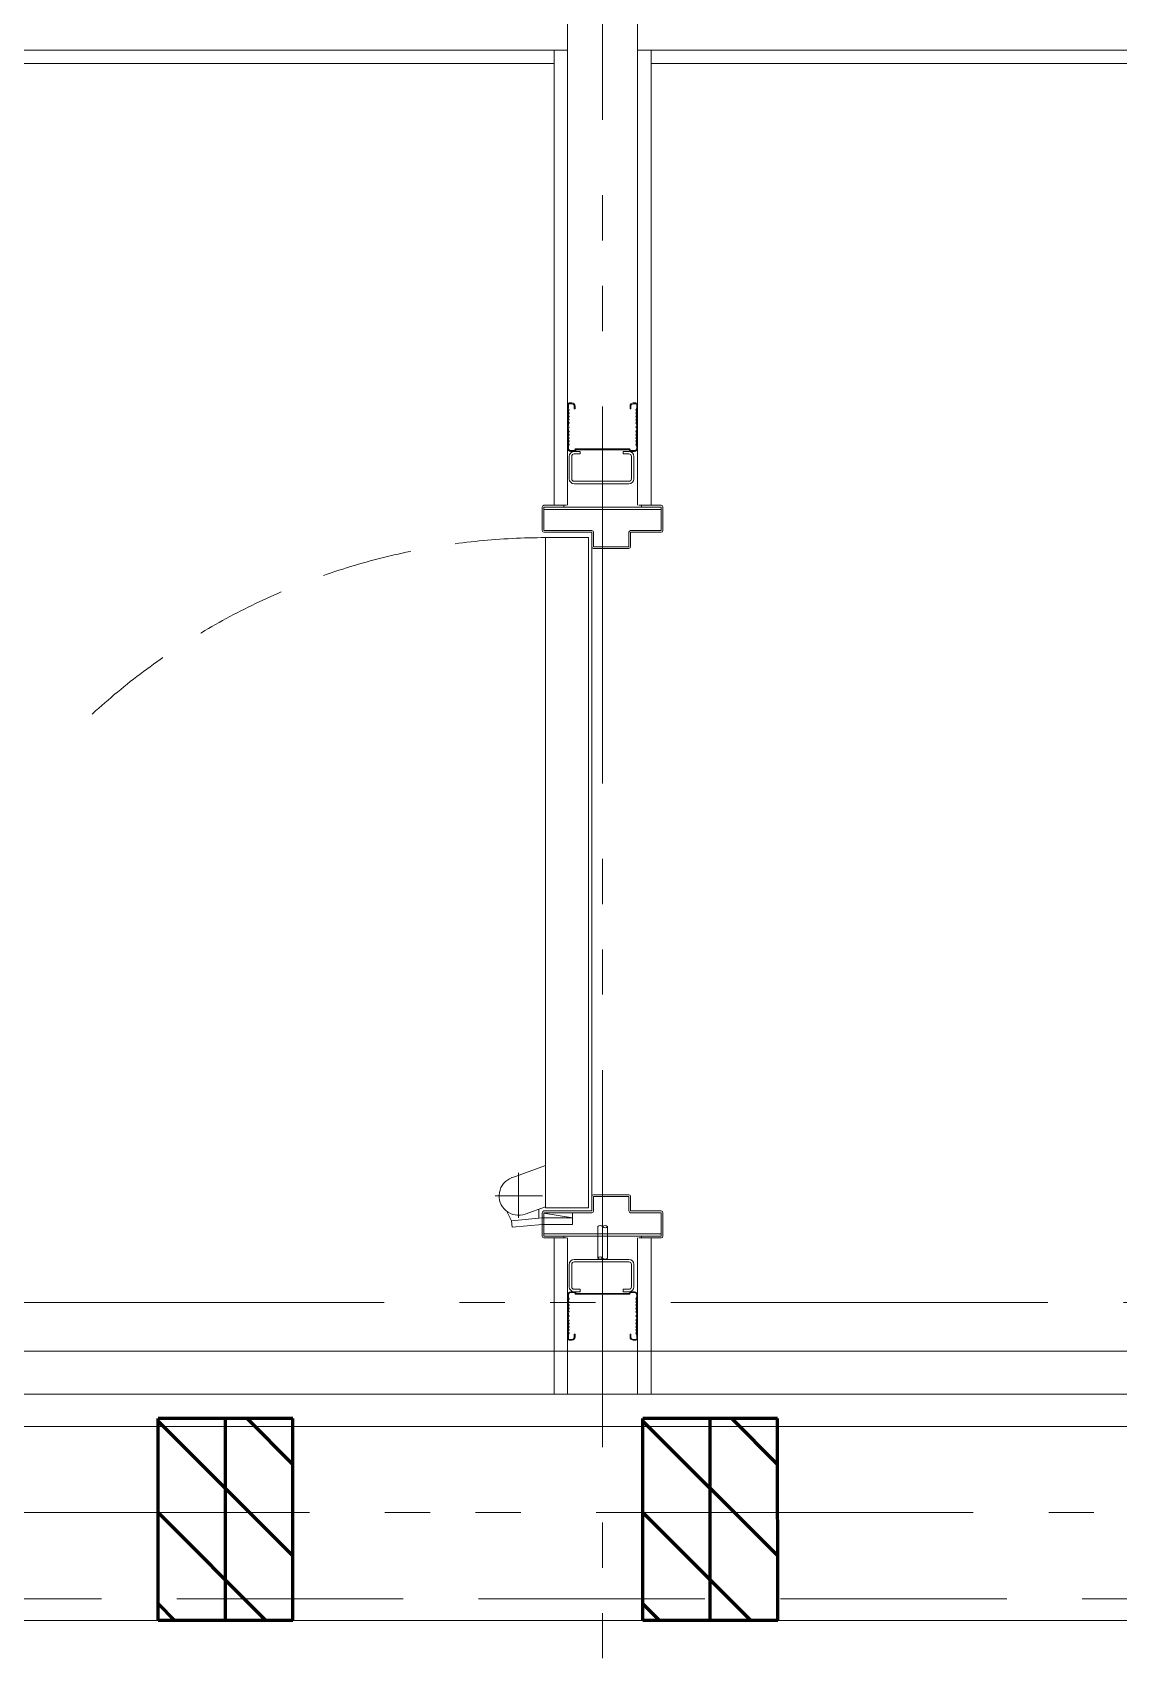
# Model space of a CAD drawing. Units: millimetres at full size. Extents: x -22551 to 92397, y -19340 to 14894.
# Drawn here: x -16367 to -15360, y -6117 to -4602 of the extents above; entities that cross this region are included whole.
import ezdxf

# ---------------------------------------------------------------- set-up
doc = ezdxf.new("R2010")
doc.units = ezdxf.units.MM
doc.header["$LTSCALE"] = 70
for name, pattern in [('CHAIN1', [8, 5, -1, 1, -1]), ('DASHED1', [1.8, 1.2, -0.6]), ('DASHED3', [4, 3, -1]), ('DOUBLE_CHAIN1', [8.8, 5, -1, 0.6, -0.6, 0.6, -1])]:
    doc.linetypes.add(name, pattern=pattern)
doc.layers.add('2-0_通芯', color=7, linetype='Continuous', lineweight=15)
doc.layers.add('3-F_スリーブ', color=1, linetype='Continuous', lineweight=60)

# ---------------------------------------------------------------- blocks, each defined once
blk = doc.blocks.new('グループ部品-125')
at = {"layer": '2-0_通芯', "linetype": 'DOUBLE_CHAIN1'}
for p, q in [((-15838.39, -3100.91), (-15838.39, -6475.7)), ((-22551.09, -5780.7), (23861.61, -5780.7)), ((-21388.39, -5975.7), (23861.61, -5975.7))]:
    blk.add_line(p, q, dxfattribs=at)
at = {"layer": '2-0_通芯'}
for p, q in [((-15870.89, -4475.7), (-15870.89, -5040.7)), ((-15805.89, -4475.7), (-15805.89, -5040.7)), ((-17723.39, -4618.2), (-15870.89, -4618.2)), ((-15883.39, -4618.2), (-15883.39, -5040.7)), ((-15805.89, -4618.2), (-14670.89, -4618.2)), ((-15793.39, -4618.2), (-15793.39, -5040.7)), ((-17723.39, -4630.7), (-15883.39, -4630.7)), ((-15793.39, -4630.7), (-14683.39, -4630.7)), ((-15870.89, -4947.2), (-15870.89, -4950.7)), ((-15870.09, -4947.2), (-15870.09, -4950.7)), ((-15866.89, -4945.7), (-15869.39, -4945.7)), ((-15866.89, -4946.5), (-15869.39, -4946.5)), ((-15863.89, -4948.7), (-15863.89, -4951.2)), ((-15812.89, -4948.7), (-15812.89, -4951.2)), ((-15809.89, -4945.7), (-15807.39, -4945.7)), ((-15809.89, -4946.5), (-15807.39, -4946.5)), ((-15806.69, -4947.2), (-15806.69, -4950.7)), ((-15805.89, -4947.2), (-15805.89, -4950.7)), ((-15870.89, -4959.7), (-15870.19, -4961.2)), ((-15870.19, -4961.2), (-15870.89, -4962.7)), ((-15870.89, -4966.9), (-15870.89, -4965.7)), ((-15870.89, -4966.9), (-15870.19, -4968.2)), ((-15869.39, -4955.2), (-15870.09, -4953.7)), ((-15869.39, -4961.2), (-15870.09, -4962.7)), ((-15870.09, -4962.7), (-15869.39, -4964.2)), ((-15869.39, -4964.2), (-15870.09, -4965.7)), ((-15807.39, -4955.2), (-15806.69, -4953.7)), ((-15807.39, -4961.2), (-15806.69, -4962.7)), ((-15806.69, -4962.7), (-15807.39, -4964.2)), ((-15807.39, -4964.2), (-15806.69, -4965.7)), ((-15805.89, -4959.7), (-15806.59, -4961.2)), ((-15806.59, -4961.2), (-15805.89, -4962.7)), ((-15805.89, -4966.9), (-15806.59, -4968.2)), ((-15805.89, -4966.9), (-15805.89, -4965.7)), ((-15870.89, -4969.5), (-15870.19, -4968.2)), ((-15870.89, -4969.5), (-15870.89, -4970.7)), ((-15870.19, -4975.2), (-15870.89, -4973.7)), ((-15870.89, -4976.7), (-15870.19, -4975.2)), ((-15869.39, -4972.2), (-15870.09, -4970.7)), ((-15870.09, -4973.7), (-15869.39, -4972.2)), ((-15869.39, -4975.2), (-15870.09, -4973.7)), ((-15869.39, -4981.2), (-15870.09, -4982.7)), ((-15807.39, -4972.2), (-15806.69, -4970.7)), ((-15806.69, -4973.7), (-15807.39, -4972.2)), ((-15807.39, -4975.2), (-15806.69, -4973.7)), ((-15807.39, -4981.2), (-15806.69, -4982.7)), ((-15805.89, -4969.5), (-15806.59, -4968.2)), ((-15806.59, -4975.2), (-15805.89, -4973.7)), ((-15805.89, -4976.7), (-15806.59, -4975.2)), ((-15805.89, -4969.5), (-15805.89, -4970.7)), ((-15870.89, -4985.7), (-15870.89, -4987.7)), ((-15870.09, -4985.7), (-15870.09, -4987.7)), ((-15869.33, -5016.1), (-15869.33, -4995.3)), ((-15867.89, -4990.7), (-15859.33, -4990.7)), ((-15867.03, -5016.1), (-15867.03, -4995.3)), ((-15864.73, -4993), (-15859.33, -4993)), ((-15863.91, -4990.7), (-15863.05, -4989.2)), ((-15813.35, -4988.4), (-15863.43, -4988.4)), ((-15863.05, -4989.2), (-15813.73, -4989.2)), ((-15859.33, -4993), (-15859.33, -4990.7)), ((-15813.93, -4990.7), (-15819.33, -4990.7)), ((-15819.33, -4993), (-15819.33, -4990.7)), ((-15813.93, -4993), (-15819.33, -4993)), ((-15811.63, -5016.1), (-15811.63, -4995.3)), ((-15809.33, -5016.1), (-15809.33, -4995.3)), ((-15806.69, -4985.7), (-15806.69, -4987.7)), ((-15805.89, -4985.7), (-15805.89, -4987.7)), ((-15864.73, -5018.4), (-15813.93, -5018.4)), ((-15864.73, -5020.7), (-15813.93, -5020.7)), ((-15894.39, -5042.3), (-15894.39, -5064.1)), ((-15892.79, -5040.7), (-15871.89, -5040.7)), ((-15892.79, -5042.3), (-15892.79, -5064.1)), ((-15892.79, -5042.3), (-15874.39, -5042.3)), ((-15892.79, -5042.3), (-15783.99, -5042.3)), ((-15874.39, -5042.3), (-15874.39, -5040.7)), ((-15783.99, -5040.7), (-15804.89, -5040.7)), ((-15802.39, -5040.7), (-15802.39, -5042.3)), ((-15783.99, -5042.3), (-15802.39, -5042.3)), ((-15783.99, -5042.3), (-15783.99, -5064.1)), ((-15782.39, -5042.3), (-15782.39, -5064.1)), ((-15892.79, -5044.6), (-15783.99, -5044.6)), ((-15892.79, -5064.1), (-15848.39, -5064.1)), ((-15892.79, -5065.7), (-15848.39, -5065.7)), ((-15891.39, -5070.7), (-15851.39, -5070.7)), ((-15891.39, -5692.7), (-15891.39, -5070.7)), ((-15851.39, -5692.7), (-15851.39, -5070.7)), ((-15848.39, -5065.7), (-15848.39, -5695.7)), ((-15846.79, -5065.7), (-15846.79, -5079.1)), ((-15813.99, -5079.1), (-15813.99, -5065.7)), ((-15812.39, -5064.1), (-15783.99, -5064.1)), ((-15812.39, -5079.1), (-15812.39, -5065.7)), ((-15812.39, -5065.7), (-15783.99, -5065.7)), ((-15846.79, -5079.1), (-15813.99, -5079.1)), ((-15846.79, -5080.7), (-15813.99, -5080.7)), ((-15891.39, -5653.45), (-15922.55, -5664.79)), ((-15916.39, -5702.07), (-15916.39, -5660.27)), ((-15894.13, -5681.7), (-15938.06, -5681.7)), ((-15891.39, -5691.76), (-15910.23, -5698.61)), ((-15897.39, -5702.44), (-15897.39, -5693.94)), ((-15891.39, -5692.7), (-15851.39, -5692.7)), ((-15846.79, -5680.7), (-15813.99, -5680.7)), ((-15846.79, -5695.7), (-15846.79, -5682.3)), ((-15846.79, -5682.3), (-15813.99, -5682.3)), ((-15813.99, -5682.3), (-15813.99, -5695.7)), ((-15812.39, -5682.3), (-15812.39, -5695.7)), ((-15927.23, -5696.07), (-15922.92, -5704.72)), ((-15894.39, -5702.18), (-15922.92, -5704.72)), ((-15894.39, -5719.1), (-15894.39, -5697.3)), ((-15866.39, -5702.2), (-15894.39, -5702.2)), ((-15892.79, -5695.7), (-15848.39, -5695.7)), ((-15892.79, -5697.3), (-15848.39, -5697.3)), ((-15892.79, -5719.1), (-15892.79, -5697.3)), ((-15866.39, -5702.2), (-15892.79, -5697.6)), ((-15866.39, -5708.2), (-15866.39, -5697.3)), ((-15812.39, -5695.7), (-15783.99, -5695.7)), ((-15812.39, -5697.3), (-15783.99, -5697.3)), ((-15783.99, -5719.1), (-15783.99, -5697.3)), ((-15782.39, -5719.1), (-15782.39, -5697.3)), ((-15892.79, -5716.8), (-15783.99, -5716.8)), ((-15892.79, -5719.1), (-15874.39, -5719.1)), ((-15892.79, -5719.1), (-15783.99, -5719.1)), ((-15892.79, -5720.7), (-15871.89, -5720.7)), ((-15883.39, -5720.7), (-15883.39, -5865.7)), ((-15874.39, -5719.1), (-15874.39, -5720.7)), ((-15870.89, -5720.7), (-15870.89, -5865.7)), ((-15842.87, -5739.46), (-15842.87, -5710.2)), ((-15833.87, -5739.46), (-15833.87, -5710.2)), ((-15805.89, -5720.7), (-15805.89, -5865.7)), ((-15783.99, -5720.7), (-15804.89, -5720.7)), ((-15783.99, -5719.1), (-15802.39, -5719.1)), ((-15802.39, -5720.7), (-15802.39, -5719.1)), ((-15793.39, -5720.7), (-15793.39, -5865.7)), ((-15869.33, -5745.3), (-15869.33, -5766.1)), ((-15867.03, -5745.3), (-15867.03, -5766.1)), ((-15864.73, -5740.7), (-15813.93, -5740.7)), ((-15864.73, -5743), (-15813.93, -5743)), ((-15811.63, -5745.3), (-15811.63, -5766.1)), ((-15809.33, -5745.3), (-15809.33, -5766.1)), ((-15864.73, -5768.4), (-15859.33, -5768.4)), ((-15859.33, -5768.4), (-15859.33, -5770.7)), ((-15813.93, -5768.4), (-15819.33, -5768.4)), ((-15819.33, -5768.4), (-15819.33, -5770.7)), ((-15870.89, -5775.7), (-15870.89, -5773.7)), ((-15870.89, -5784.7), (-15870.19, -5786.2)), ((-15870.09, -5775.7), (-15870.09, -5773.7)), ((-15869.39, -5780.2), (-15870.09, -5778.7)), ((-15867.89, -5770.7), (-15859.33, -5770.7)), ((-15863.91, -5770.7), (-15863.05, -5772.2)), ((-15813.35, -5773), (-15863.43, -5773)), ((-15863.05, -5772.2), (-15813.73, -5772.2)), ((-15813.93, -5770.7), (-15819.33, -5770.7)), ((-15807.39, -5780.2), (-15806.69, -5778.7)), ((-15806.69, -5775.7), (-15806.69, -5773.7)), ((-15805.89, -5784.7), (-15806.59, -5786.2)), ((-15805.89, -5775.7), (-15805.89, -5773.7)), ((-15870.19, -5786.2), (-15870.89, -5787.7)), ((-15870.89, -5791.9), (-15870.89, -5790.7)), ((-15870.89, -5791.9), (-15870.19, -5793.2)), ((-15870.89, -5794.5), (-15870.19, -5793.2)), ((-15870.89, -5794.5), (-15870.89, -5795.7)), ((-15870.19, -5800.2), (-15870.89, -5798.7)), ((-15870.89, -5801.7), (-15870.19, -5800.2)), ((-15869.39, -5786.2), (-15870.09, -5787.7)), ((-15870.09, -5787.7), (-15869.39, -5789.2)), ((-15869.39, -5789.2), (-15870.09, -5790.7)), ((-15869.39, -5797.2), (-15870.09, -5795.7)), ((-15870.09, -5798.7), (-15869.39, -5797.2)), ((-15869.39, -5800.2), (-15870.09, -5798.7)), ((-15807.39, -5786.2), (-15806.69, -5787.7)), ((-15806.69, -5787.7), (-15807.39, -5789.2)), ((-15807.39, -5789.2), (-15806.69, -5790.7)), ((-15807.39, -5797.2), (-15806.69, -5795.7)), ((-15806.69, -5798.7), (-15807.39, -5797.2)), ((-15807.39, -5800.2), (-15806.69, -5798.7)), ((-15806.59, -5786.2), (-15805.89, -5787.7)), ((-15805.89, -5791.9), (-15806.59, -5793.2)), ((-15805.89, -5794.5), (-15806.59, -5793.2)), ((-15806.59, -5800.2), (-15805.89, -5798.7)), ((-15805.89, -5801.7), (-15806.59, -5800.2)), ((-15805.89, -5791.9), (-15805.89, -5790.7)), ((-15805.89, -5794.5), (-15805.89, -5795.7)), ((-15870.89, -5814.2), (-15870.89, -5810.7)), ((-15869.39, -5806.2), (-15870.09, -5807.7)), ((-15870.09, -5814.2), (-15870.09, -5810.7)), ((-15866.89, -5814.9), (-15869.39, -5814.9)), ((-15866.89, -5815.7), (-15869.39, -5815.7)), ((-15863.89, -5812.7), (-15863.89, -5810.2)), ((-15812.89, -5812.7), (-15812.89, -5810.2)), ((-15809.89, -5814.9), (-15807.39, -5814.9)), ((-15809.89, -5815.7), (-15807.39, -5815.7)), ((-15807.39, -5806.2), (-15806.69, -5807.7)), ((-15806.69, -5814.2), (-15806.69, -5810.7)), ((-15805.89, -5814.2), (-15805.89, -5810.7)), ((-17293.39, -5825.7), (-14378.39, -5825.7)), ((-17363.39, -5895.7), (-14393.39, -5895.7))]:
    blk.add_line(p, q, dxfattribs=at)
at = {"layer": '2-0_通芯', "linetype": 'DASHED3'}
blk.add_line((-17913.39, -6055.7), (-14353.39, -6055.7), dxfattribs=at)
at = {"layer": '2-0_通芯'}
for points in [[(-17723.39, -1535.7), (-17723.39, -5475.7), (-17333.39, -5475.7), (-17333.39, -5865.7), (-11943.39, -5865.7)], [(-15870.89, -4950.7), (-15870.19, -4952.2), (-15870.89, -4953.7)], [(-15870.09, -4950.7), (-15869.39, -4952.2), (-15870.09, -4953.7)], [(-15863.89, -4951.2), (-15864.69, -4951.2), (-15864.69, -4948.7)], [(-15812.89, -4951.2), (-15812.09, -4951.2), (-15812.09, -4948.7)], [(-15806.69, -4950.7), (-15807.39, -4952.2), (-15806.69, -4953.7)], [(-15805.89, -4950.7), (-15806.59, -4952.2), (-15805.89, -4953.7)], [(-15870.89, -4953.7), (-15870.19, -4955.2), (-15870.89, -4956.7)], [(-15870.89, -4956.7), (-15870.19, -4958.2), (-15870.89, -4959.7)], [(-15870.89, -4962.7), (-15870.19, -4964.2), (-15870.89, -4965.7)], [(-15869.39, -4955.2), (-15870.09, -4956.7), (-15869.39, -4958.2)], [(-15869.39, -4958.2), (-15870.09, -4959.7), (-15869.39, -4961.2)], [(-15870.09, -4965.7), (-15870.09, -4966.9), (-15869.39, -4968.2)], [(-15807.39, -4955.2), (-15806.69, -4956.7), (-15807.39, -4958.2)], [(-15807.39, -4958.2), (-15806.69, -4959.7), (-15807.39, -4961.2)], [(-15806.69, -4965.7), (-15806.69, -4966.9), (-15807.39, -4968.2)], [(-15805.89, -4953.7), (-15806.59, -4955.2), (-15805.89, -4956.7)], [(-15805.89, -4956.7), (-15806.59, -4958.2), (-15805.89, -4959.7)], [(-15805.89, -4962.7), (-15806.59, -4964.2), (-15805.89, -4965.7)], [(-15870.89, -4973.7), (-15870.19, -4972.2), (-15870.89, -4970.7)], [(-15870.89, -4979.7), (-15870.19, -4978.2), (-15870.89, -4976.7)], [(-15870.89, -4982.7), (-15870.19, -4981.2), (-15870.89, -4979.7)], [(-15870.89, -4985.7), (-15870.19, -4984.2), (-15870.89, -4982.7)], [(-15870.09, -4970.7), (-15870.09, -4969.5), (-15869.39, -4968.2)], [(-15869.39, -4978.2), (-15870.09, -4976.7), (-15869.39, -4975.2)], [(-15869.39, -4981.2), (-15870.09, -4979.7), (-15869.39, -4978.2)], [(-15870.09, -4985.7), (-15869.39, -4984.2), (-15870.09, -4982.7)], [(-15806.69, -4970.7), (-15806.69, -4969.5), (-15807.39, -4968.2)], [(-15807.39, -4978.2), (-15806.69, -4976.7), (-15807.39, -4975.2)], [(-15807.39, -4981.2), (-15806.69, -4979.7), (-15807.39, -4978.2)], [(-15806.69, -4985.7), (-15807.39, -4984.2), (-15806.69, -4982.7)], [(-15805.89, -4973.7), (-15806.59, -4972.2), (-15805.89, -4970.7)], [(-15805.89, -4979.7), (-15806.59, -4978.2), (-15805.89, -4976.7)], [(-15805.89, -4982.7), (-15806.59, -4981.2), (-15805.89, -4979.7)], [(-15805.89, -4985.7), (-15806.59, -4984.2), (-15805.89, -4982.7)], [(-15867.89, -4989.9), (-15864.29, -4989.9), (-15863.43, -4988.4)], [(-15808.89, -4990.7), (-15812.86, -4990.7), (-15813.73, -4989.2)], [(-15808.89, -4989.9), (-15812.49, -4989.9), (-15813.35, -4988.4)], [(-15866.39, -5708.2), (-15894.39, -5708.2), (-15922.39, -5710.7), (-15922.92, -5704.72)], [(-15870.89, -5775.7), (-15870.19, -5777.2), (-15870.89, -5778.7)], [(-15870.89, -5778.7), (-15870.19, -5780.2), (-15870.89, -5781.7)], [(-15870.89, -5781.7), (-15870.19, -5783.2), (-15870.89, -5784.7)], [(-15870.09, -5775.7), (-15869.39, -5777.2), (-15870.09, -5778.7)], [(-15869.39, -5780.2), (-15870.09, -5781.7), (-15869.39, -5783.2)], [(-15869.39, -5783.2), (-15870.09, -5784.7), (-15869.39, -5786.2)], [(-15867.89, -5771.5), (-15864.29, -5771.5), (-15863.43, -5773)], [(-15808.89, -5770.7), (-15812.86, -5770.7), (-15813.73, -5772.2)], [(-15808.89, -5771.5), (-15812.49, -5771.5), (-15813.35, -5773)], [(-15806.69, -5775.7), (-15807.39, -5777.2), (-15806.69, -5778.7)], [(-15807.39, -5780.2), (-15806.69, -5781.7), (-15807.39, -5783.2)], [(-15807.39, -5783.2), (-15806.69, -5784.7), (-15807.39, -5786.2)], [(-15805.89, -5775.7), (-15806.59, -5777.2), (-15805.89, -5778.7)], [(-15805.89, -5778.7), (-15806.59, -5780.2), (-15805.89, -5781.7)], [(-15805.89, -5781.7), (-15806.59, -5783.2), (-15805.89, -5784.7)], [(-15870.89, -5787.7), (-15870.19, -5789.2), (-15870.89, -5790.7)], [(-15870.89, -5798.7), (-15870.19, -5797.2), (-15870.89, -5795.7)], [(-15870.09, -5790.7), (-15870.09, -5791.9), (-15869.39, -5793.2)], [(-15870.09, -5795.7), (-15870.09, -5794.5), (-15869.39, -5793.2)], [(-15869.39, -5803.2), (-15870.09, -5801.7), (-15869.39, -5800.2)], [(-15806.69, -5790.7), (-15806.69, -5791.9), (-15807.39, -5793.2)], [(-15806.69, -5795.7), (-15806.69, -5794.5), (-15807.39, -5793.2)], [(-15807.39, -5803.2), (-15806.69, -5801.7), (-15807.39, -5800.2)], [(-15805.89, -5787.7), (-15806.59, -5789.2), (-15805.89, -5790.7)], [(-15805.89, -5798.7), (-15806.59, -5797.2), (-15805.89, -5795.7)], [(-15870.89, -5804.7), (-15870.19, -5803.2), (-15870.89, -5801.7)], [(-15870.89, -5807.7), (-15870.19, -5806.2), (-15870.89, -5804.7)], [(-15870.89, -5810.7), (-15870.19, -5809.2), (-15870.89, -5807.7)], [(-15869.39, -5806.2), (-15870.09, -5804.7), (-15869.39, -5803.2)], [(-15870.09, -5810.7), (-15869.39, -5809.2), (-15870.09, -5807.7)], [(-15863.89, -5810.2), (-15864.69, -5810.2), (-15864.69, -5812.7)], [(-15812.89, -5810.2), (-15812.09, -5810.2), (-15812.09, -5812.7)], [(-15807.39, -5806.2), (-15806.69, -5804.7), (-15807.39, -5803.2)], [(-15806.69, -5810.7), (-15807.39, -5809.2), (-15806.69, -5807.7)], [(-15805.89, -5804.7), (-15806.59, -5803.2), (-15805.89, -5801.7)], [(-15805.89, -5807.7), (-15806.59, -5806.2), (-15805.89, -5804.7)], [(-15805.89, -5810.7), (-15806.59, -5809.2), (-15805.89, -5807.7)], [(-17933.39, -6075.7), (-14353.39, -6075.7), (-14353.39, -6000.7)]]:
    blk.add_lwpolyline(points, dxfattribs=at)
for centre, radius, start, end in [((-15869.39, -4947.2), 1.5, 90, 180), ((-15869.39, -4947.2), 0.7, 90, 180), ((-15866.89, -4948.7), 3, 0, 90), ((-15866.89, -4948.7), 2.2, 0, 90), ((-15809.89, -4948.7), 3, 90, 180), ((-15809.89, -4948.7), 2.2, 90, 180), ((-15807.39, -4947.2), 1.5, 0, 90), ((-15807.39, -4947.2), 0.7, 0, 90), ((-15867.89, -4987.7), 3, 180, 270), ((-15867.89, -4987.7), 2.2, 180, 270), ((-15864.73, -4995.3), 4.6, 90, 180), ((-15864.73, -4995.3), 2.3, 90, 180), ((-15813.93, -4995.3), 4.6, 0, 90), ((-15813.93, -4995.3), 2.3, 0, 90), ((-15808.89, -4987.7), 3, 270, 0), ((-15808.89, -4987.7), 2.2, 270, 0), ((-15864.73, -5016.1), 4.6, 180, 270), ((-15864.73, -5016.1), 2.3, 180, 270), ((-15813.93, -5016.1), 4.6, 270, 0), ((-15813.93, -5016.1), 2.3, 270, 0), ((-15892.79, -5042.3), 1.6, 90, 180), ((-15783.99, -5042.3), 1.6, 0, 90), ((-15892.79, -5064.1), 1.6, 180, 270), ((-15848.39, -5065.7), 1.6, 0, 90), ((-15812.39, -5065.7), 1.6, 90, 180), ((-15783.99, -5064.1), 1.6, 270, 0), ((-15846.79, -5079.1), 1.6, 180, 270), ((-15813.99, -5079.1), 1.6, 270, 0), ((-15916.39, -5681.7), 18, 110, 290), ((-15846.79, -5682.3), 1.6, 90, 180), ((-15813.99, -5682.3), 1.6, 0, 90), ((-15892.79, -5697.3), 1.6, 90, 180), ((-15848.39, -5695.7), 1.6, 270, 0), ((-15840.62, -5711.95), 2.85, 37.893, 142.107), ((-15836.12, -5711.95), 2.85, 37.893, 142.107), ((-15812.39, -5695.7), 1.6, 180, 270), ((-15783.99, -5697.3), 1.6, 0, 90), ((-15892.79, -5719.1), 1.6, 180, 270), ((-15836.12, -5708.45), 2.85, 217.893, 322.107), ((-15783.99, -5719.1), 1.6, 270, 0), ((-15840.62, -5741.22), 2.85, 37.893, 142.107), ((-15840.62, -5737.71), 2.85, 217.893, 322.107), ((-15836.12, -5737.71), 2.85, 217.893, 322.107), ((-15864.73, -5745.3), 4.6, 90, 180), ((-15864.73, -5745.3), 2.3, 90, 180), ((-15813.93, -5745.3), 4.6, 0, 90), ((-15813.93, -5745.3), 2.3, 0, 90), ((-15864.73, -5766.1), 4.6, 180, 270), ((-15864.73, -5766.1), 2.3, 180, 270), ((-15813.93, -5766.1), 4.6, 270, 0), ((-15813.93, -5766.1), 2.3, 270, 0), ((-15867.89, -5773.7), 3, 90, 180), ((-15867.89, -5773.7), 2.2, 90, 180), ((-15808.89, -5773.7), 3, 0, 90), ((-15808.89, -5773.7), 2.2, 0, 90), ((-15869.39, -5814.2), 1.5, 180, 270), ((-15869.39, -5814.2), 0.7, 180, 270), ((-15866.89, -5812.7), 2.2, 270, 0), ((-15866.89, -5812.7), 3, 270, 0), ((-15809.89, -5812.7), 3, 180, 270), ((-15809.89, -5812.7), 2.2, 180, 270), ((-15807.39, -5814.2), 0.7, 270, 0), ((-15807.39, -5814.2), 1.5, 270, 0)]:
    blk.add_arc(centre, radius, start, end, dxfattribs=at)
at = {"layer": '2-0_通芯', "linetype": 'DASHED1'}
blk.add_arc((-15891.39, -5692.7), 622, 90, 135, dxfattribs=at)

msp = doc.modelspace()

# ---------------------------------------------------------------- linework, layer by layer
at = {"layer": '3-F_スリーブ'}
for p, q in [((-16250.89, -6075.7), (-16250.89, -5888.46)), ((-16125.89, -5888.46), (-16250.89, -5888.46)), ((-16125.89, -6015.74), (-16250.89, -5890.74)), ((-16125.89, -5930.89), (-16168.32, -5888.46)), ((-16125.89, -6075.7), (-16125.89, -5888.46)), ((-15675.92, -5888.45), (-15800.92, -5888.47)), ((-15800.89, -6075.71), (-15800.92, -5888.47)), ((-15675.9, -6015.73), (-15800.92, -5890.75)), ((-15675.91, -5930.88), (-15718.35, -5888.46)), ((-15675.89, -6075.69), (-15675.92, -5888.45)), ((-16250.89, -5975.6), (-16150.78, -6075.7)), ((-15800.91, -5975.61), (-15700.78, -6075.69)), ((-16250.89, -6060.45), (-16235.64, -6075.7)), ((-15800.89, -6060.46), (-15785.64, -6075.71)), ((-16125.89, -6075.7), (-16250.89, -6075.7)), ((-15675.89, -6075.69), (-15800.89, -6075.71))]:
    msp.add_line(p, q, dxfattribs=at)
at = {"layer": '3-F_スリーブ', "linetype": 'CHAIN1'}
for p, q in [((-16188.39, -6075.7), (-16188.39, -5888.46)), ((-15738.39, -6075.7), (-15738.42, -5888.46))]:
    msp.add_line(p, q, dxfattribs=at)

# ---------------------------------------------------------------- block references
at = {"layer": '2-0_通芯'}
msp.add_blockref('グループ部品-125', (0, 0), dxfattribs=at)

doc.saveas('drawing.dxf')
